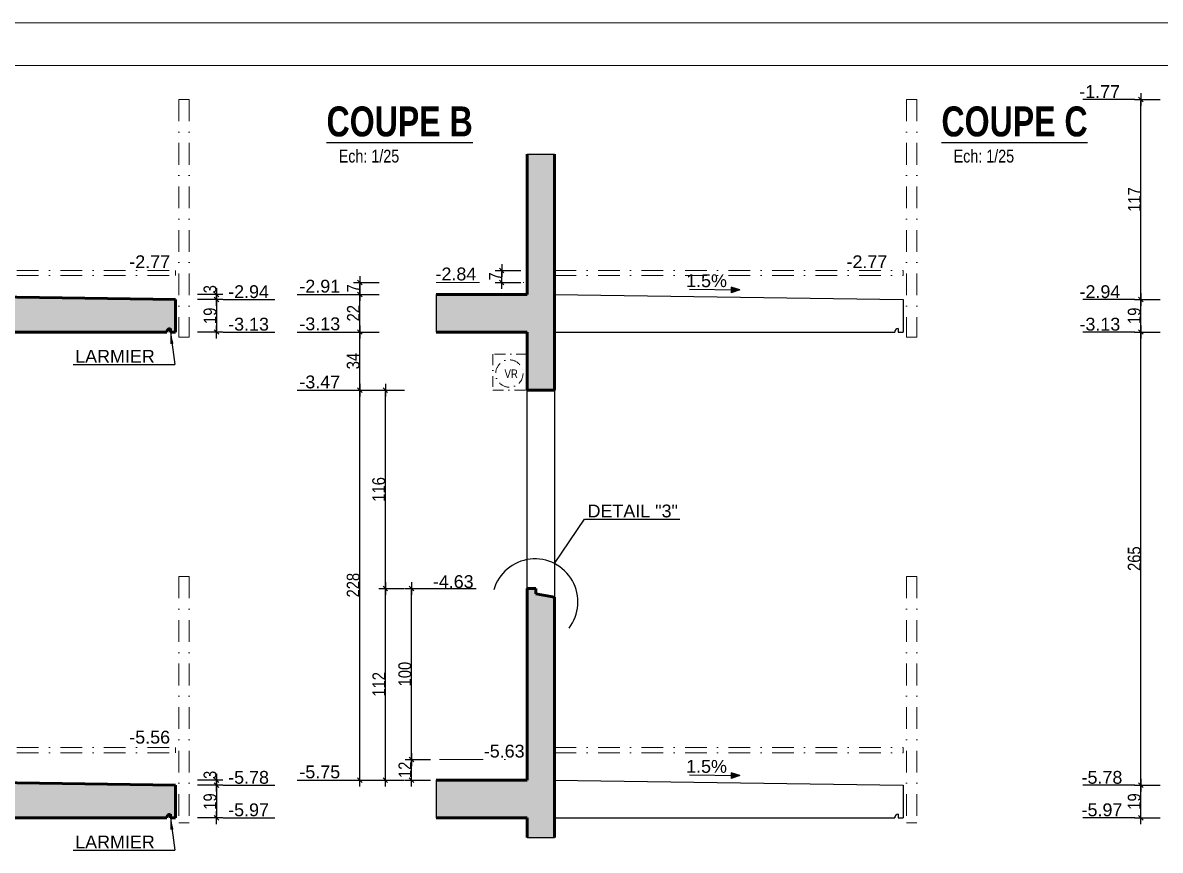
# Model space of a CAD drawing. Header units: millimetres. Extents: x -1921 to 5237, y 0 to 8595.
# Drawn here: x 2245 to 3576, y 7628 to 8595 of the extents above; entities that cross this region are included whole.
import ezdxf
from ezdxf.enums import TextEntityAlignment as Align

# ---------------------------------------------------------------- set-up
doc = ezdxf.new("R2010")
doc.units = ezdxf.units.MM
doc.linetypes.add('TIRETPTX2', pattern=[50.8, 25.4, -12.7, 0, -12.7])
for name, color, linetype, lineweight in [('01_Cad_1_', 5, 'Continuous', 9), ('01_murs_coup', 5, 'Continuous', 60), ('01_tram_axes', 2, 'TIRETPTX2', 9)]:
    doc.layers.add(name, color=color, linetype=linetype, lineweight=lineweight)
for name, color, linetype in [('01_cote_gen', 4, 'Continuous'), ('01_linteaux', 2, 'Continuous'), ('01_poch_BN', 9, 'Continuous'), ('01_poch_murs', 253, 'Continuous'), ('01_texte', 230, 'Continuous'), ('AA_COTES', 2, 'Continuous')]:
    doc.layers.add(name, color=color, linetype=linetype)
doc.styles.add('ARIAL', font='arial.ttf')
doc.styles.add('impact', font='impact.ttf')
doc.styles.add('MATTE_TXT', font='arial.ttf')
doc.styles.add('STYLE2', font='ARIALN.TTF')
doc.dimstyles.new('JB25', dxfattribs={"dimscale": 0.1, "dimtxt": 150, "dimasz": 15, "dimexe": 0.1, "dimexo": 0.1, "dimgap": 0.09, "dimtad": 1, "dimdec": 1, "dimlfac": 0.5, "dimdsep": 46, "dimtxsty": 'STYLE2', "dimblk1": 'BOND_G', "dimblk2": 'BOND_D', "dimsah": 1, "dimcen": 1.5, "dimdle": 0.01, "dimse1": 1, "dimse2": 1, "dimclrd": 4, "dimclre": 2, "dimclrt": 6, "dimazin": 2, "dimtfac": 2.333333, "dimtdec": 1, "dimtix": 1, "dimtmove": 2, "dimatfit": 3, "dimldrblk": 'BOND_G', "dimfxl": 1, "dimtolj": 1, "dimtzin": 0, "dimarcsym": 0})

# ---------------------------------------------------------------- blocks, each defined once
blk = doc.blocks.new('BOND_G')
at = {"layer": 'AA_COTES', "color": 0}
for p, q in [((0, -5), (0, 15)), ((5, 0), (-5, 0)), ((1.77, 1.77), (-1.77, -1.77))]:
    blk.add_line(p, q, dxfattribs=at)
blk = doc.blocks.new('BOND_D')
at = {"layer": 'AA_COTES', "color": 0}
for p, q in [((5, 0), (-5, 0)), ((-1.77, -1.77), (1.77, 1.77)), ((0, 5), (0, -15))]:
    blk.add_line(p, q, dxfattribs=at)
blk = doc.blocks.new('*D475')
at = {"layer": '01_cote_gen', "color": 4, "lineweight": -2, "ltscale": 2, "transparency": 16777216}
blk.add_line((2472.1, 8276.1), (2472.1, 8273.1), dxfattribs=at)
at = {"layer": 'DEFPOINTS', "color": 0, "ltscale": 2}
for p in [(2016, 8277.6), (2424, 8271.6), (2472.1, 8271.6)]:
    blk.add_point(p, dxfattribs=at)
at = {"layer": '01_cote_gen', "color": 4, "lineweight": -2, "ltscale": 2, "transparency": 16777216, "xscale": 1.5, "yscale": 1.5, "zscale": 1.5}
for name, p, rotation in [('BOND_G', (2472.1, 8277.6), 90), ('BOND_D', (2472.1, 8271.6), 270)]:
    blk.add_blockref(name, p, dxfattribs=dict(at, rotation=rotation))
at = {"layer": '01_cote_gen', "color": 6, "ltscale": 2, "transparency": 16777216, "insert": (2464.5, 8283.7), "char_height": 15, "attachment_point": 5, "rotation": 90, "style": 'STYLE2'}
blk.add_mtext('\\A1;3', dxfattribs=at)
blk = doc.blocks.new('*D476')
at = {"layer": '01_cote_gen', "color": 4, "lineweight": -2, "ltscale": 2, "transparency": 16777216}
blk.add_line((2472.1, 8270.1), (2472.1, 8235.1), dxfattribs=at)
at = {"layer": 'DEFPOINTS', "color": 0, "ltscale": 2}
for p in [(2460, 8271.6), (2424, 8233.6), (2472.1, 8233.6)]:
    blk.add_point(p, dxfattribs=at)
at = {"layer": '01_cote_gen', "color": 4, "lineweight": -2, "ltscale": 2, "transparency": 16777216, "xscale": 1.5, "yscale": 1.5, "zscale": 1.5}
for name, p, rotation in [('BOND_G', (2472.1, 8271.6), 90), ('BOND_D', (2472.1, 8233.6), 270)]:
    blk.add_blockref(name, p, dxfattribs=dict(at, rotation=rotation))
at = {"layer": '01_cote_gen', "color": 6, "ltscale": 2, "transparency": 16777216, "insert": (2464.5, 8252.6), "char_height": 15, "attachment_point": 5, "rotation": 90, "style": 'STYLE2'}
blk.add_mtext('\\A1;19', dxfattribs=at)
blk = doc.blocks.new('*D479')
at = {"layer": '01_cote_gen', "color": 4, "lineweight": -2, "ltscale": 2, "transparency": 16777216}
blk.add_line((2472.1, 7708.1), (2472.1, 7705.1), dxfattribs=at)
at = {"layer": 'DEFPOINTS', "color": 0, "ltscale": 2}
for p in [(2016, 7709.6), (2424, 7703.6), (2472.1, 7703.6)]:
    blk.add_point(p, dxfattribs=at)
at = {"layer": '01_cote_gen', "color": 4, "lineweight": -2, "ltscale": 2, "transparency": 16777216, "xscale": 1.5, "yscale": 1.5, "zscale": 1.5}
for name, p, rotation in [('BOND_G', (2472.1, 7709.6), 90), ('BOND_D', (2472.1, 7703.6), 270)]:
    blk.add_blockref(name, p, dxfattribs=dict(at, rotation=rotation))
at = {"layer": '01_cote_gen', "color": 6, "ltscale": 2, "transparency": 16777216, "insert": (2464.5, 7715.7), "char_height": 15, "attachment_point": 5, "rotation": 90, "style": 'STYLE2'}
blk.add_mtext('\\A1;3', dxfattribs=at)
blk = doc.blocks.new('*D480')
at = {"layer": '01_cote_gen', "color": 4, "lineweight": -2, "ltscale": 2, "transparency": 16777216}
blk.add_line((2472.1, 7702.1), (2472.1, 7667.1), dxfattribs=at)
at = {"layer": 'DEFPOINTS', "color": 0, "ltscale": 2}
for p in [(2460, 7703.6), (2424, 7665.6), (2472.1, 7665.6)]:
    blk.add_point(p, dxfattribs=at)
at = {"layer": '01_cote_gen', "color": 4, "lineweight": -2, "ltscale": 2, "transparency": 16777216, "xscale": 1.5, "yscale": 1.5, "zscale": 1.5}
for name, p, rotation in [('BOND_G', (2472.1, 7703.6), 90), ('BOND_D', (2472.1, 7665.6), 270)]:
    blk.add_blockref(name, p, dxfattribs=dict(at, rotation=rotation))
at = {"layer": '01_cote_gen', "color": 6, "ltscale": 2, "transparency": 16777216, "insert": (2464.5, 7684.6), "char_height": 15, "attachment_point": 5, "rotation": 90, "style": 'STYLE2'}
blk.add_mtext('\\A1;19', dxfattribs=at)
blk = doc.blocks.new('*D483')
at = {"layer": '01_cote_gen', "color": 4, "lineweight": -2, "ltscale": 2, "transparency": 16777216}
blk.add_line((2700.1, 7711.1), (2700.1, 7732.1), dxfattribs=at)
at = {"layer": 'DEFPOINTS', "color": 0, "ltscale": 2}
for p in [(2700.1, 7733.6), (2738.6, 7733.6), (2752, 7709.6)]:
    blk.add_point(p, dxfattribs=at)
at = {"layer": '01_cote_gen', "color": 4, "lineweight": -2, "ltscale": 2, "transparency": 16777216, "xscale": 1.5, "yscale": 1.5, "zscale": 1.5}
for name, p, rotation in [('BOND_D', (2700.1, 7733.6), 90), ('BOND_G', (2700.1, 7709.6), 270)]:
    blk.add_blockref(name, p, dxfattribs=dict(at, rotation=rotation))
at = {"layer": '01_cote_gen', "color": 6, "ltscale": 2, "transparency": 16777216, "insert": (2692.5, 7721.6), "char_height": 15, "attachment_point": 5, "rotation": 90, "style": 'STYLE2'}
blk.add_mtext('\\A1;12', dxfattribs=at)
blk = doc.blocks.new('*D484')
at = {"layer": '01_cote_gen', "color": 4, "lineweight": -2, "ltscale": 2, "transparency": 16777216}
blk.add_line((2639.7, 8167.1), (2639.7, 8232.1), dxfattribs=at)
at = {"layer": 'DEFPOINTS', "color": 0, "ltscale": 2}
for p in [(2639.7, 8233.6), (2703.2, 8233.6), (2689.9, 8165.6)]:
    blk.add_point(p, dxfattribs=at)
at = {"layer": '01_cote_gen', "color": 4, "lineweight": -2, "ltscale": 2, "transparency": 16777216, "xscale": 1.5, "yscale": 1.5, "zscale": 1.5}
for name, p, rotation in [('BOND_D', (2639.7, 8233.6), 90), ('BOND_G', (2639.7, 8165.6), 270)]:
    blk.add_blockref(name, p, dxfattribs=dict(at, rotation=rotation))
at = {"layer": '01_cote_gen', "color": 6, "ltscale": 2, "transparency": 16777216, "insert": (2632, 8199.6), "char_height": 15, "attachment_point": 5, "rotation": 90, "style": 'STYLE2'}
blk.add_mtext('\\A1;34', dxfattribs=at)
blk = doc.blocks.new('*D485')
at = {"layer": '01_cote_gen', "color": 4, "lineweight": -2, "ltscale": 2, "transparency": 16777216}
blk.add_line((2639.7, 8235.1), (2639.7, 8276.1), dxfattribs=at)
at = {"layer": 'DEFPOINTS', "color": 0, "ltscale": 2}
for p in [(2639.7, 8277.6), (2730.1, 8277.6), (2730.1, 8233.6)]:
    blk.add_point(p, dxfattribs=at)
at = {"layer": '01_cote_gen', "color": 4, "lineweight": -2, "ltscale": 2, "transparency": 16777216, "xscale": 1.5, "yscale": 1.5, "zscale": 1.5}
for name, p, rotation in [('BOND_D', (2639.7, 8277.6), 90), ('BOND_G', (2639.7, 8233.6), 270)]:
    blk.add_blockref(name, p, dxfattribs=dict(at, rotation=rotation))
at = {"layer": '01_cote_gen', "color": 6, "ltscale": 2, "transparency": 16777216, "insert": (2632.2, 8255.6), "char_height": 15, "attachment_point": 5, "rotation": 90, "style": 'STYLE2'}
blk.add_mtext('\\A1;22', dxfattribs=at)
blk = doc.blocks.new('*D486')
at = {"layer": '01_cote_gen', "color": 4, "lineweight": -2, "ltscale": 2, "transparency": 16777216}
blk.add_line((2639.7, 7711.1), (2639.7, 8164.1), dxfattribs=at)
at = {"layer": 'DEFPOINTS', "color": 0, "ltscale": 2}
for p in [(2639.7, 8165.6), (2719.8, 8165.6), (2713.9, 7709.6)]:
    blk.add_point(p, dxfattribs=at)
at = {"layer": '01_cote_gen', "color": 4, "lineweight": -2, "ltscale": 2, "transparency": 16777216, "xscale": 1.5, "yscale": 1.5, "zscale": 1.5}
for name, p, rotation in [('BOND_D', (2639.7, 8165.6), 90), ('BOND_G', (2639.7, 7709.6), 270)]:
    blk.add_blockref(name, p, dxfattribs=dict(at, rotation=rotation))
at = {"layer": '01_cote_gen', "color": 6, "ltscale": 2, "transparency": 16777216, "insert": (2632, 7937.6), "char_height": 15, "attachment_point": 5, "rotation": 90, "style": 'STYLE2'}
blk.add_mtext('\\A1;228', dxfattribs=at)
blk = doc.blocks.new('*D487')
at = {"layer": '01_cote_gen', "color": 4, "lineweight": -2, "ltscale": 2, "transparency": 16777216}
blk.add_line((2639.7, 8279.1), (2639.7, 8290.1), dxfattribs=at)
at = {"layer": 'DEFPOINTS', "color": 0, "ltscale": 2}
for p in [(2639.7, 8291.6), (2700.9, 8291.6), (2662.2, 8277.6)]:
    blk.add_point(p, dxfattribs=at)
at = {"layer": '01_cote_gen', "color": 4, "lineweight": -2, "ltscale": 2, "transparency": 16777216, "xscale": 1.5, "yscale": 1.5, "zscale": 1.5}
for name, p, rotation in [('BOND_D', (2639.7, 8291.6), 90), ('BOND_G', (2639.7, 8277.6), 270)]:
    blk.add_blockref(name, p, dxfattribs=dict(at, rotation=rotation))
at = {"layer": '01_cote_gen', "color": 6, "ltscale": 2, "transparency": 16777216, "insert": (2632.2, 8284.6), "char_height": 15, "attachment_point": 5, "rotation": 90, "style": 'STYLE2'}
blk.add_mtext('\\A1;7', dxfattribs=at)
blk = doc.blocks.new('*D488')
at = {"layer": '01_cote_gen', "color": 4, "lineweight": -2, "ltscale": 2, "transparency": 16777216}
blk.add_line((2805.7, 8293.1), (2805.7, 8304.1), dxfattribs=at)
at = {"layer": 'DEFPOINTS', "color": 0, "ltscale": 2}
for p in [(2805.7, 8305.6), (2835.5, 8305.6), (2822.9, 8291.6)]:
    blk.add_point(p, dxfattribs=at)
at = {"layer": '01_cote_gen', "color": 4, "lineweight": -2, "ltscale": 2, "transparency": 16777216, "xscale": 1.5, "yscale": 1.5, "zscale": 1.5}
for name, p, rotation in [('BOND_D', (2805.7, 8305.6), 90), ('BOND_G', (2805.7, 8291.6), 270)]:
    blk.add_blockref(name, p, dxfattribs=dict(at, rotation=rotation))
at = {"layer": '01_cote_gen', "color": 6, "ltscale": 2, "transparency": 16777216, "insert": (2798.2, 8298.6), "char_height": 15, "attachment_point": 5, "rotation": 90, "style": 'STYLE2'}
blk.add_mtext('\\A1;7', dxfattribs=at)
blk = doc.blocks.new('*D489')
at = {"layer": '01_cote_gen', "color": 4, "lineweight": -2, "ltscale": 2, "transparency": 16777216}
blk.add_line((2669.6, 7935.1), (2669.6, 8164.1), dxfattribs=at)
at = {"layer": 'DEFPOINTS', "color": 0, "ltscale": 2}
for p in [(2669.6, 8165.6), (2815, 8165.6), (2799, 7933.6)]:
    blk.add_point(p, dxfattribs=at)
at = {"layer": '01_cote_gen', "color": 4, "lineweight": -2, "ltscale": 2, "transparency": 16777216, "xscale": 1.5, "yscale": 1.5, "zscale": 1.5}
for name, p, rotation in [('BOND_D', (2669.6, 8165.6), 90), ('BOND_G', (2669.6, 7933.6), 270)]:
    blk.add_blockref(name, p, dxfattribs=dict(at, rotation=rotation))
at = {"layer": '01_cote_gen', "color": 6, "ltscale": 2, "transparency": 16777216, "insert": (2661.9, 8049.6), "char_height": 15, "attachment_point": 5, "rotation": 90, "style": 'STYLE2'}
blk.add_mtext('\\A1;116', dxfattribs=at)
blk = doc.blocks.new('*D490')
at = {"layer": '01_cote_gen', "color": 4, "lineweight": -2, "ltscale": 2, "transparency": 16777216}
blk.add_line((2669.6, 7711.1), (2669.6, 7932.1), dxfattribs=at)
at = {"layer": 'DEFPOINTS', "color": 0, "ltscale": 2}
for p in [(2669.6, 7933.6), (2799, 7933.6), (2799, 7709.6)]:
    blk.add_point(p, dxfattribs=at)
at = {"layer": '01_cote_gen', "color": 4, "lineweight": -2, "ltscale": 2, "transparency": 16777216, "xscale": 1.5, "yscale": 1.5, "zscale": 1.5}
for name, p, rotation in [('BOND_D', (2669.6, 7933.6), 90), ('BOND_G', (2669.6, 7709.6), 270)]:
    blk.add_blockref(name, p, dxfattribs=dict(at, rotation=rotation))
at = {"layer": '01_cote_gen', "color": 6, "ltscale": 2, "transparency": 16777216, "insert": (2662, 7821.6), "char_height": 15, "attachment_point": 5, "rotation": 90, "style": 'STYLE2'}
blk.add_mtext('\\A1;112', dxfattribs=at)
blk = doc.blocks.new('*D491')
at = {"layer": '01_cote_gen', "color": 4, "lineweight": -2, "ltscale": 2, "transparency": 16777216}
blk.add_line((2700.1, 7735.1), (2700.1, 7932.1), dxfattribs=at)
at = {"layer": 'DEFPOINTS', "color": 0, "ltscale": 2}
for p in [(2686.6, 7933.6), (2700.1, 7933.6), (2722.6, 7733.6)]:
    blk.add_point(p, dxfattribs=at)
at = {"layer": '01_cote_gen', "color": 4, "lineweight": -2, "ltscale": 2, "transparency": 16777216, "xscale": 1.5, "yscale": 1.5, "zscale": 1.5}
for name, p, rotation in [('BOND_D', (2700.1, 7933.6), 90), ('BOND_G', (2700.1, 7733.6), 270)]:
    blk.add_blockref(name, p, dxfattribs=dict(at, rotation=rotation))
at = {"layer": '01_cote_gen', "color": 6, "ltscale": 2, "transparency": 16777216, "insert": (2692.4, 7833.6), "char_height": 15, "attachment_point": 5, "rotation": 90, "style": 'STYLE2'}
blk.add_mtext('\\A1;100', dxfattribs=at)
blk = doc.blocks.new('*D492')
at = {"layer": '01_cote_gen', "color": 4, "lineweight": -2, "ltscale": 2, "transparency": 16777216}
blk.add_line((3553.5, 7667.1), (3553.5, 7702.1), dxfattribs=at)
at = {"layer": 'DEFPOINTS', "color": 0, "ltscale": 2}
for p in [(3553.5, 7703.6), (3602, 7703.6), (3602, 7665.6)]:
    blk.add_point(p, dxfattribs=at)
at = {"layer": '01_cote_gen', "color": 4, "lineweight": -2, "ltscale": 2, "transparency": 16777216, "xscale": 1.5, "yscale": 1.5, "zscale": 1.5}
for name, p, rotation in [('BOND_D', (3553.5, 7703.6), 90), ('BOND_G', (3553.5, 7665.6), 270)]:
    blk.add_blockref(name, p, dxfattribs=dict(at, rotation=rotation))
at = {"layer": '01_cote_gen', "color": 6, "ltscale": 2, "transparency": 16777216, "insert": (3545.9, 7684.6), "char_height": 15, "attachment_point": 5, "rotation": 90, "style": 'STYLE2'}
blk.add_mtext('\\A1;19', dxfattribs=at)
blk = doc.blocks.new('*D494')
at = {"layer": '01_cote_gen', "color": 4, "lineweight": -2, "ltscale": 2, "transparency": 16777216}
blk.add_line((3553.5, 8235.1), (3553.5, 8270.1), dxfattribs=at)
at = {"layer": 'DEFPOINTS', "color": 0, "ltscale": 2}
for p in [(3553.5, 8271.6), (3602, 8271.6), (3602, 8233.6)]:
    blk.add_point(p, dxfattribs=at)
at = {"layer": '01_cote_gen', "color": 4, "lineweight": -2, "ltscale": 2, "transparency": 16777216, "xscale": 1.5, "yscale": 1.5, "zscale": 1.5}
for name, p, rotation in [('BOND_D', (3553.5, 8271.6), 90), ('BOND_G', (3553.5, 8233.6), 270)]:
    blk.add_blockref(name, p, dxfattribs=dict(at, rotation=rotation))
at = {"layer": '01_cote_gen', "color": 6, "ltscale": 2, "transparency": 16777216, "insert": (3545.9, 8252.6), "char_height": 15, "attachment_point": 5, "rotation": 90, "style": 'STYLE2'}
blk.add_mtext('\\A1;19', dxfattribs=at)
blk = doc.blocks.new('*D504')
at = {"layer": '01_cote_gen', "color": 4, "lineweight": -2, "ltscale": 2, "transparency": 16777216}
blk.add_line((3553.5, 7705.1), (3553.5, 8232.1), dxfattribs=at)
at = {"layer": 'DEFPOINTS', "color": 0, "ltscale": 2}
for p in [(3546, 8233.6), (3553.5, 8233.6), (3546, 7703.6)]:
    blk.add_point(p, dxfattribs=at)
at = {"layer": '01_cote_gen', "color": 4, "lineweight": -2, "ltscale": 2, "transparency": 16777216, "xscale": 1.5, "yscale": 1.5, "zscale": 1.5}
for name, p, rotation in [('BOND_D', (3553.5, 8233.6), 90), ('BOND_G', (3553.5, 7703.6), 270)]:
    blk.add_blockref(name, p, dxfattribs=dict(at, rotation=rotation))
at = {"layer": '01_cote_gen', "color": 6, "ltscale": 2, "transparency": 16777216, "insert": (3545.9, 7968.6), "char_height": 15, "attachment_point": 5, "rotation": 90, "style": 'STYLE2'}
blk.add_mtext('\\A1;265', dxfattribs=at)
blk = doc.blocks.new('*D505')
at = {"layer": '01_cote_gen', "color": 4, "lineweight": -2, "ltscale": 2, "transparency": 16777216}
blk.add_line((3553.5, 8273.1), (3553.5, 8504.1), dxfattribs=at)
at = {"layer": 'DEFPOINTS', "color": 0, "ltscale": 2}
for p in [(3553.5, 8505.6), (3650, 8505.6), (3561, 8271.6)]:
    blk.add_point(p, dxfattribs=at)
at = {"layer": '01_cote_gen', "color": 4, "lineweight": -2, "ltscale": 2, "transparency": 16777216, "xscale": 1.5, "yscale": 1.5, "zscale": 1.5}
for name, p, rotation in [('BOND_D', (3553.5, 8505.6), 90), ('BOND_G', (3553.5, 8271.6), 270)]:
    blk.add_blockref(name, p, dxfattribs=dict(at, rotation=rotation))
at = {"layer": '01_cote_gen', "color": 6, "ltscale": 2, "transparency": 16777216, "insert": (3546, 8388.6), "char_height": 15, "attachment_point": 5, "rotation": 90, "style": 'STYLE2'}
blk.add_mtext('\\A1;117', dxfattribs=at)

msp = doc.modelspace()

# ---------------------------------------------------------------- hatches: boundary and pattern name
at = {"layer": '01_poch_murs'}
h = msp.add_hatch(color=256, dxfattribs=at)
h.dxf.hatch_style = 1
h.paths.add_polyline_path([(2867.53, 8441.81), (2835.53, 8441.81), (2835.53, 8277.6), (2729.05, 8277.6), (2729.05, 8233.6), (2835.53, 8233.6), (2835.53, 8165.6), (2867.53, 8165.6)])
h.paths.add_polyline_path([(2867.53, 7923.6), (2845.53, 7927.6), (2845.53, 7933.6), (2835.53, 7933.6), (2835.53, 7709.6), (2729.05, 7709.6), (2729.05, 7665.6), (2835.53, 7665.6), (2835.53, 7642.6), (2867.53, 7642.6)])
h = msp.add_hatch(color=256, dxfattribs=at)
h.dxf.hatch_style = 1
h.paths.add_polyline_path([(2424.03, 8271.6), (1996.97, 8277.88), (1992.03, 8291.6), (1980.03, 8291.6), (1980.03, 8277.6), (1877.55, 8277.6), (1877.55, 8233.6), (1984.03, 8233.6), (1984.03, 8165.6), (2016.03, 8165.6), (2016.03, 8233.6), (2414.03, 8233.6, -0.4142136), (2418.03, 8237.6), (2418.03, 8233.6), (2424.03, 8233.6)])
h.paths.add_polyline_path([(2424.03, 7703.6), (2016.03, 7709.6), (1877.55, 7709.6), (1877.55, 7665.6), (1984.03, 7665.6), (1984.03, 7643.6), (2016.03, 7643.6), (2016.03, 7665.6), (2414.03, 7665.6, -0.4142136), (2418.03, 7669.6), (2418.03, 7665.6), (2424.03, 7665.6)])
h.paths.add_polyline_path([(1992.03, 7733.6), (1980.03, 7733.6), (1980.03, 7709.6), (1997.03, 7709.6)])

# ---------------------------------------------------------------- linework, layer by layer
at = {"layer": '01_Cad_1_'}
msp.add_line((5237.34, 8595.31), (-702.66, 8595.31), dxfattribs=at)
at = {"layer": '01_Cad_1_', "color": 2}
msp.add_line((5187.34, 8545.31), (-652.66, 8545.31), dxfattribs=at)
at = {"layer": '01_linteaux'}
for p, q in [((2835.53, 8291.6), (2835.53, 8441.81)), ((2867.53, 8277.6), (3275.53, 8271.6)), ((3275.53, 8271.6), (3275.53, 8233.6)), ((2867.53, 8233.6), (3265.53, 8233.6)), ((3269.53, 8237.6), (3269.53, 8233.6)), ((3269.53, 8233.6), (3275.53, 8233.6)), ((2835.53, 7933.6), (2835.53, 8165.6)), ((2867.53, 8165.6), (2867.53, 7923.6)), ((2867.53, 7709.6), (3275.53, 7703.6)), ((3275.53, 7703.6), (3275.53, 7665.6)), ((3269.53, 7669.6), (3269.53, 7665.6)), ((2867.53, 7665.6), (3265.53, 7665.6)), ((3269.53, 7665.6), (3275.53, 7665.6))]:
    msp.add_line(p, q, dxfattribs=at)
for centre in [(3269.53, 8233.6), (3269.53, 7665.6)]:
    msp.add_arc(centre, 4, 90, 180, dxfattribs=at)
at = {"layer": '01_murs_coup'}
for p, q in [((2835.53, 8441.81), (2835.53, 8277.6)), ((2867.53, 8441.81), (2867.53, 8165.6)), ((1996.97, 8277.88), (2424.03, 8271.6)), ((2424.03, 8271.6), (2424.03, 8233.6)), ((2729.05, 8277.6), (2835.53, 8277.6)), ((2016.03, 8233.6), (2414.03, 8233.6)), ((2418.03, 8237.6), (2418.03, 8233.6)), ((2418.03, 8233.6), (2424.03, 8233.6)), ((2729.05, 8233.6), (2835.53, 8233.6)), ((2835.53, 8233.6), (2835.53, 8165.6)), ((2835.53, 8165.6), (2867.53, 8165.6)), ((2835.53, 7933.6), (2835.53, 7709.6)), ((2835.53, 7933.6), (2845.53, 7933.6)), ((2845.53, 7933.6), (2845.53, 7927.6)), ((2867.53, 7923.6), (2845.53, 7927.6)), ((2867.53, 7923.6), (2867.53, 7642.6)), ((1996.97, 7709.88), (2424.03, 7703.6)), ((2729.05, 7709.6), (2835.53, 7709.6)), ((2424.03, 7703.6), (2424.03, 7665.6)), ((2418.03, 7669.6), (2418.03, 7665.6)), ((2016.03, 7665.6), (2414.03, 7665.6)), ((2418.03, 7665.6), (2424.03, 7665.6)), ((2729.05, 7665.6), (2835.53, 7665.6)), ((2835.53, 7665.6), (2835.53, 7642.6))]:
    msp.add_line(p, q, dxfattribs=at)
for centre in [(2418.03, 8233.6), (2418.03, 7665.6)]:
    msp.add_arc(centre, 4, 90, 180, dxfattribs=at)
at = {"layer": '01_poch_BN', "ltscale": 2}
for p, q in [((2729.05, 8277.6), (2729.05, 8233.6)), ((2729.05, 7709.6), (2729.05, 7665.6))]:
    msp.add_line(p, q, dxfattribs=at)
at = {"layer": '01_poch_murs'}
for p, q in [((2835.53, 8441.81), (2867.53, 8441.81)), ((2835.53, 7642.6), (2867.53, 7642.6))]:
    msp.add_line(p, q, dxfattribs=at)
at = {"layer": '01_texte'}
for p, q in [((3546.42, 8505.6), (3485.63, 8505.6)), ((3025.51, 8283.8), (3084.32, 8282.94)), ((3084.32, 8282.94), (3074.1, 8286.22)), ((3074.1, 8286.22), (3074.1, 8279.65)), ((3084.32, 8282.94), (3074.1, 8279.65)), ((2479.64, 8271.6), (2540.43, 8271.6)), ((2566.43, 8277.6), (2632.2, 8277.6)), ((3546.42, 8271.6), (3485.63, 8271.6)), ((2418.03, 8233.6), (2423.18, 8195.6)), ((2479.64, 8233.6), (2540.43, 8233.6)), ((2566.43, 8233.6), (2632.2, 8233.6)), ((3546.42, 8233.6), (3485.63, 8233.6)), ((2304.11, 8195.6), (2423.18, 8195.6)), ((2566.43, 8165.6), (2632.2, 8165.6)), ((2867.53, 7962.85), (2902.72, 8014.79)), ((2902.72, 8014.79), (3014.03, 8014.79)), ((2722.58, 7933.6), (2776.03, 7933.6)), ((2566.43, 7709.6), (2632.2, 7709.6)), ((3025.51, 7715.8), (3084.32, 7714.94)), ((3084.32, 7714.94), (3074.1, 7718.22)), ((3074.1, 7718.22), (3074.1, 7711.65)), ((3084.32, 7714.94), (3074.1, 7711.65)), ((2479.64, 7703.6), (2540.43, 7703.6)), ((3546.42, 7703.6), (3485.63, 7703.6)), ((2418.03, 7665.6), (2423.18, 7627.6)), ((2479.64, 7665.6), (2540.43, 7665.6)), ((3546.42, 7665.6), (3485.63, 7665.6)), ((2304.11, 7627.6), (2423.18, 7627.6))]:
    msp.add_line(p, q, dxfattribs=at)
msp.add_arc((2844.68, 7918.01), 50.32, 322.32435, 163.67277, dxfattribs=at)
for points in [[(3074.1, 8286.22), (3084.32, 8282.94), (3074.1, 8279.65)], [(2418.03, 8233.6), (2418.06, 8219.56), (2419.9, 8219.81)], [(2418.03, 8233.6), (2421.74, 8220.06), (2419.9, 8219.81)], [(3074.1, 7718.22), (3084.32, 7714.94), (3074.1, 7711.65)], [(2418.03, 7665.6), (2418.06, 7651.56), (2419.9, 7651.81)], [(2418.03, 7665.6), (2421.74, 7652.06), (2419.9, 7651.81)]]:
    msp.add_solid(points, dxfattribs=at)
at = {"layer": '01_tram_axes'}
for p, q in [((2428.03, 8505.6), (2428.03, 8227.6)), ((2440.03, 8505.6), (2428.03, 8505.6)), ((2440.03, 8505.6), (2440.03, 8227.6)), ((3279.53, 8505.6), (3279.53, 8227.6)), ((3291.53, 8505.6), (3279.53, 8505.6)), ((3291.53, 8505.6), (3291.53, 8227.6)), ((1984.03, 8305.6), (2424.03, 8305.6)), ((2867.53, 8305.6), (3275.53, 8305.6)), ((1984.03, 8299.6), (2424.03, 8299.6)), ((2867.53, 8299.6), (3275.53, 8299.6)), ((2428.03, 7947.6), (2440.03, 7947.6)), ((2428.03, 7947.6), (2428.03, 7659.6)), ((2440.03, 7947.6), (2440.03, 7659.6)), ((3279.53, 7947.6), (3279.53, 7659.6)), ((3291.53, 7947.6), (3291.53, 7659.6)), ((1984.03, 7747.6), (2424.03, 7747.6)), ((2867.53, 7747.6), (3275.53, 7747.6)), ((3275.53, 7741.6), (3275.53, 7747.6)), ((1984.03, 7741.6), (2424.03, 7741.6)), ((2867.53, 7741.6), (3275.53, 7741.6))]:
    msp.add_line(p, q, dxfattribs=at)
at = {"layer": '01_tram_axes', "ltscale": 2}
for p, q in [((2424.03, 8299.6), (2424.03, 8305.6)), ((3275.53, 8299.6), (3275.53, 8305.6)), ((2729.05, 8291.6), (2831.53, 8291.6)), ((2428.03, 8227.6), (2440.03, 8227.6)), ((3279.53, 8227.6), (3291.53, 8227.6)), ((3279.53, 7947.6), (3291.53, 7947.6)), ((2424.03, 7741.6), (2424.03, 7747.6)), ((2733.05, 7733.6), (2835.53, 7733.6)), ((2428.03, 7659.6), (2440.03, 7659.6)), ((3279.53, 7659.6), (3291.53, 7659.6))]:
    msp.add_line(p, q, dxfattribs=at)
at = {"layer": '01_tram_axes', "ltscale": 0.5}
for p, q in [((2795.18, 8207.59), (2795.18, 8165.6)), ((2835.53, 8207.59), (2795.18, 8207.59)), ((2795.18, 8165.6), (2835.53, 8165.6))]:
    msp.add_line(p, q, dxfattribs=at)
msp.add_circle((2814.7, 8185.05), 16, dxfattribs=at)

# ---------------------------------------------------------------- texts
at = {"layer": '01_texte', "style": 'ARIAL'}
for s, p in [('-1.77', (3481.49, 8507.34)), ('-2.77', (2369.95, 8308.32)), ('-2.77', (3209.15, 8308.32)), ('-2.84', (2728.26, 8294.03)), ('-2.91', (2568.98, 8279.76)), ('1.5%%%', (3021.51, 8286.13)), ('-2.94', (2485.66, 8273.34)), ('-2.94', (3481.82, 8273.34)), ('-3.13', (2485.66, 8235.34)), ('-3.13', (2568.98, 8235.76)), ('-3.13', (3481.76, 8235.34)), ('LARMIER', (2306.65, 8197.76)), ('-3.47', (2568.98, 8167.76)), ('DETAIL "3"', (2906.17, 8016.87)), ('-4.63', (2725.12, 7934.26)), ('-5.56', (2369.95, 7752.32)), ('-5.63', (2784.76, 7736.03)), ('1.5%%%', (3021.51, 7718.13)), ('-5.78', (2485.66, 7705.34)), ('-5.75', (2568.98, 7711.76)), ('-5.78', (3484.2, 7705.34)), ('-5.97', (2485.66, 7667.34)), ('-5.97', (3484.23, 7667.34)), ('LARMIER', (2306.65, 7629.76))]:
    msp.add_text(s, height=15, dxfattribs=at).set_placement(p)
at = {"layer": '01_texte', "style": 'impact'}
for s, p in [('%%UCOUPE B', (2686.29, 8451.92)), ('%%UCOUPE C', (3405.79, 8451.92))]:
    msp.add_text(s, height=35, dxfattribs=at).set_placement(p, align=Align.BOTTOM_CENTER)
at = {"layer": '01_texte', "style": 'MATTE_TXT', "width": 0.8}
for s, height, p in [('Ech: 1/25', 15, (2650.41, 8427.36)), ('Ech: 1/25', 15, (3369.91, 8427.36)), ('VR', 10, (2816.82, 8176.81))]:
    msp.add_text(s, height=height, dxfattribs=at).set_placement(p, align=Align.BOTTOM_CENTER)

# ---------------------------------------------------------------- dimensions: what is measured, and where the dimension line sits
at = {"layer": '01_cote_gen', "ltscale": 2}
for base, p1, p2, picture, middle in [((3553.53, 8505.6), (3561.03, 8271.6), (3650.03, 8505.6), '*D505', (3545.99, 8388.6)), ((2805.67, 8305.6), (2822.93, 8291.6), (2835.53, 8305.6), '*D488', (2798.16, 8298.6)), ((2639.7, 8291.6), (2662.2, 8277.6), (2700.87, 8291.6), '*D487', (2632.2, 8284.6)), ((2472.14, 8233.6), (2460, 8271.6), (2424.03, 8233.6), '*D476', (2464.47, 8252.6)), ((2639.7, 8277.6), (2730.09, 8233.6), (2730.09, 8277.6), '*D485', (2632.16, 8255.6)), ((3553.53, 8271.6), (3602.03, 8233.6), (3602.03, 8271.6), '*D494', (3545.86, 8252.6)), ((2639.7, 8233.6), (2689.95, 8165.6), (2703.24, 8233.6), '*D484', (2632.04, 8199.6)), ((3553.53, 8233.6), (3546.03, 7703.6), (3546.03, 8233.6), '*D504', (3545.86, 7968.6)), ((2639.7, 8165.6), (2713.95, 7709.6), (2719.8, 8165.6), '*D486', (2632.04, 7937.6)), ((2669.58, 8165.6), (2799.03, 7933.6), (2815.03, 8165.6), '*D489', (2661.91, 8049.6)), ((2669.58, 7933.6), (2799.03, 7709.6), (2799.03, 7933.6), '*D490', (2662.04, 7821.6)), ((2700.08, 7933.6), (2722.58, 7733.6), (2686.58, 7933.6), '*D491', (2692.41, 7833.6)), ((2700.08, 7733.6), (2751.98, 7709.6), (2738.56, 7733.6), '*D483', (2692.54, 7721.6)), ((2472.14, 7665.6), (2460, 7703.6), (2424.03, 7665.6), '*D480', (2464.47, 7684.6)), ((3553.53, 7703.6), (3602.03, 7665.6), (3602.03, 7703.6), '*D492', (3545.86, 7684.6))]:
    dim = msp.add_linear_dim(base=base, p1=p1, p2=p2, angle=90, dimstyle='JB25', dxfattribs=at)
    dim.commit()
    dim.dimension.update_dxf_attribs({"geometry": picture, "text_midpoint": middle})
for base, p1, p2, picture, middle in [((2472.14, 8271.6), (2016.03, 8277.6), (2424.03, 8271.6), '*D475', (2464.47, 8283.68)), ((2472.14, 7703.6), (2016.03, 7709.6), (2424.03, 7703.6), '*D479', (2464.47, 7715.68))]:
    dim = msp.add_linear_dim(base=base, p1=p1, p2=p2, angle=90, dimstyle='JB25', dxfattribs=at)
    dim.commit()
    dim.dimension.update_dxf_attribs({"geometry": picture, "text_midpoint": middle, "dimtype": 160})

doc.saveas('drawing.dxf')
